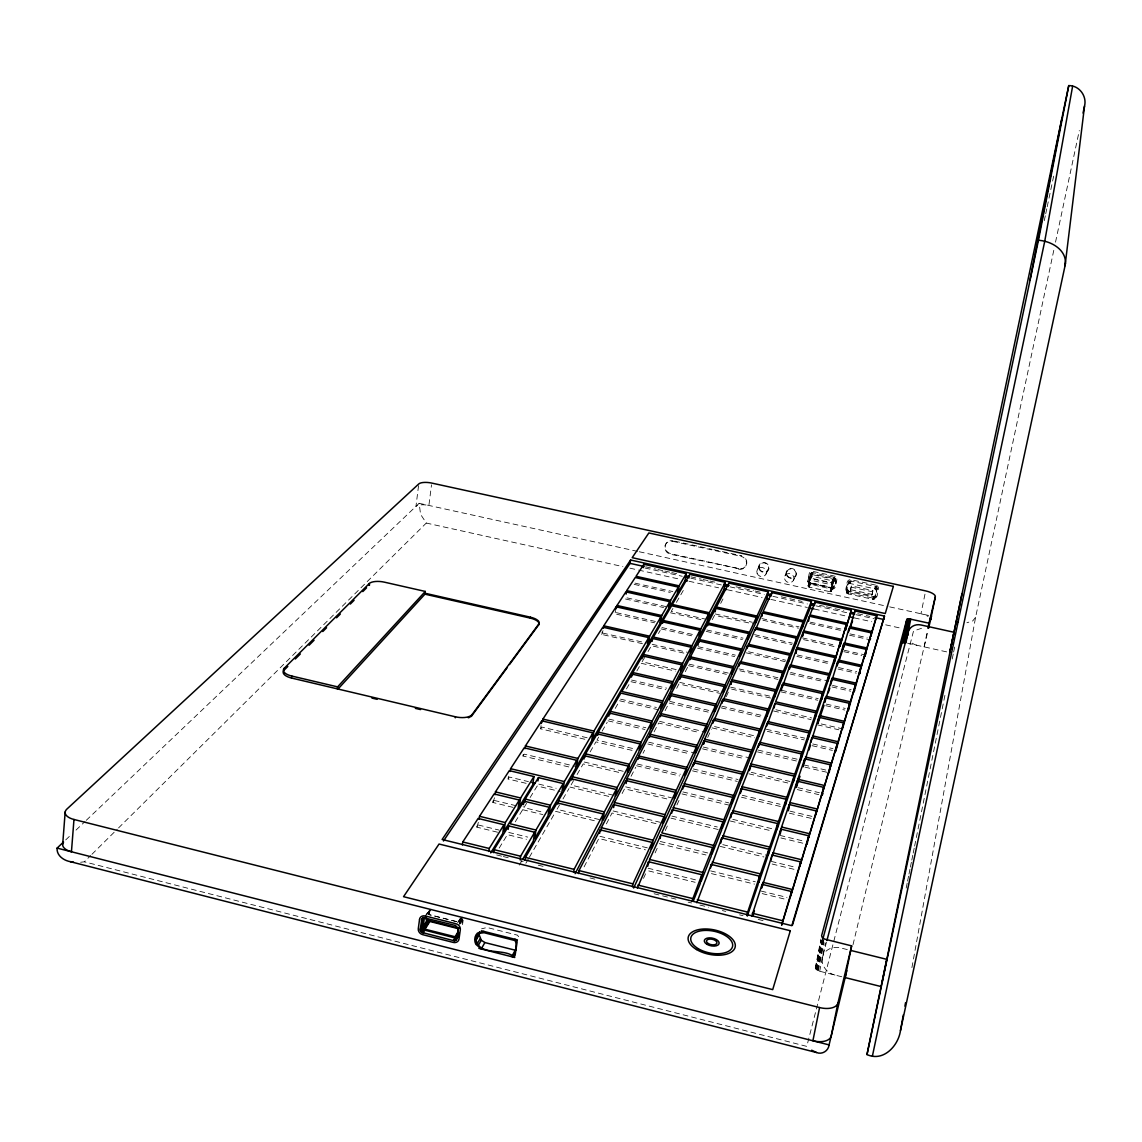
<?xml version="1.0" encoding="UTF-8"?>
<svg xmlns="http://www.w3.org/2000/svg" width="1142" height="1142" viewBox="0 0 1142 1142"><rect width="100%" height="100%" fill="white"/><g stroke="black" fill="none" stroke-linecap="round" stroke-linejoin="round"><path stroke-width="0.75" stroke-dasharray="5 3.75" d="M518.611 936.697L517.469 935.17L487.077 927.49L481.567 928.817M841.768 976.753L819.685 971.242L815.417 968.445L822.211 941.508M831.747 587.402L831.961 583.262L810.963 578.594L809.764 579.337L809.178 582.449L831.747 587.402L832.661 585.032L810.149 580.093L808.879 582.962L809.935 584.133L831.462 589.001A3.554 3.298 22.8 0 0 835.544 586.503L836.786 579.993A3.554 3.312 22.7 0 0 835.587 576.796M832.789 587.573L831.262 588.116L810.791 583.619C807.679 582.363 809.093 574.569 812.462 574.669L832.961 579.151C836.372 581.035 833.432 591.071 829.891 591.684L809.335 587.159C805.738 586.146 808.707 572.042 813.033 572.727L833.603 577.238C837.671 578.666 835.973 588.044 831.619 587.702L810.22 582.848L809.278 580.65L810.777 573.512M831.619 587.702L831.162 588.887C835.53 589.229 837.229 579.836 833.16 578.409L812.562 573.898L810.178 574.869M846.408 592.027L847.678 585.018L849.348 583.376L874.529 588.73C878.641 590.186 876.842 599.607 872.459 599.25L848.249 593.926C844.209 592.898 846.864 580.393 851.133 581.064L876.171 586.702L877.113 588.915L874.758 598.479M847.293 589.001L849.106 591.542L873.245 596.852L875.857 595.268M637.536 551.372L419.157 503.308L420.57 514.343L426.294 523.05L622.918 566.618M418.557 485.65L415.959 506.363A10.349 3.569 6.9 0 1 428.892 505.449L431.519 484.808M428.664 914.556L429.278 910.103M429.72 911.773L429.321 914.713L462.096 923.007L462.51 920.052L460.255 923.878M462.539 924.649L463.167 920.195M497.541 832.218L476.885 827.165L477.299 824.267M476.885 827.165L478.912 820.655M513.029 807.38L492.873 802.483L493.287 799.643M492.873 802.483L494.614 797.587M526.134 783.341L508.09 779.001L508.49 776.217M568.759 766.924L522.979 756.018L523.379 753.292M515.242 821.84L522.665 809.707L523.179 806.281M584.847 739.259L540.594 728.824L541.18 724.827M642.475 643.703L601.72 634.438L602.091 632.026M601.72 634.438L603.005 630.627M615.21 612.712L615.581 610.356M911.916 967.617L975.596 617.265L1054.037 249.142M810.149 580.093L811.434 576.21L832.861 580.907L831.433 591.142M850.276 590.871L851.418 585.903L872.888 590.6L872.145 594.397L871.746 595.596L850.276 590.871L851.418 585.903M871.746 595.596L872.888 590.6M815.288 968.073L820.941 939.067M815.417 968.445L821.055 940.137M815.631 968.83L821.269 940.508M815.916 969.201L821.569 940.88M816.287 969.572L821.94 941.236M816.73 969.929L822.711 939.923M817.229 970.257L823.225 940.237M817.786 970.557L823.782 940.537M818.386 970.828L824.053 942.478M819.685 971.242L825.352 942.892M906.177 888.076L907.233 882.837M907.576 881.082L908.632 875.843M908.989 874.087L910.046 868.848M910.388 867.092L911.444 861.853M911.801 860.097L912.858 854.858M913.2 853.103L914.257 847.864M914.614 846.108L945.547 692.223M952.228 658.991L953.284 653.752M953.627 651.996L954.683 646.757M924.977 594.168L920.966 613.768A10.806 3.84 12.2 0 1 928.132 616.494M924.135 646.872L927.618 629.956M1044.259 220.706L1045.373 215.467M1045.729 213.725L1046.843 208.486M1047.214 206.745L1054.194 173.57M1055.522 242.161L1079.318 130.502M853.017 944.691L928.175 629.956M834.945 975.054A15.845 13.804 21.9 0 1 822.397 957.667L826.465 942.221M873.93 599.15L874.701 596.738M876.342 591.299L877.113 588.915M874.172 599.022L874.943 596.609M874.387 598.865L875.357 596.281M872.459 599.25L873.245 596.852M875.628 589.258L876.399 586.874M875.843 589.443L876.599 587.074M876.014 589.672L876.785 587.288M873.159 599.322L873.93 596.909M876.157 589.9L876.928 587.53M873.402 599.293L874.172 596.895M876.342 590.414L877.027 587.773M873.673 599.236L874.444 596.838M876.385 590.642L877.142 588.258M874.529 588.73L875.3 586.36M875.2 588.972L875.971 586.588M875.414 589.086L876.171 586.702M847.592 593.697L848.449 591.313M848.249 593.926L849.106 591.542M975.596 617.265L972.756 620.92L966.903 622.747M846.522 592.512L847.378 590.128M846.636 592.769L847.492 590.385M846.779 592.998L847.635 590.614M850.276 583.419L851.133 581.064M846.95 593.212L847.807 590.828M847.164 593.412L848.006 591.028M847.378 593.583L848.235 591.199M848.163 584.005L849.02 581.635M848.363 583.819L849.205 581.464M848.577 583.662L849.434 581.307M848.82 583.533L849.677 581.178M849.077 583.434L849.933 581.078M849.348 583.376L850.205 581.021M846.45 592.255L847.307 589.872M849.591 583.362L850.433 581.007M847.678 585.018L848.849 581.849M831.162 591.456L832.961 587.074M832.618 588.772L833.06 587.602M832.861 588.658L833.517 587.316M833.26 588.316L834.202 586.132M834.174 580.293L832.803 584.361L834.117 580.05M834.459 579.122L834.902 577.952M829.891 591.684L831.262 588.116M834.631 579.337L835.073 578.166M834.773 579.565L835.216 578.394M830.448 591.742L831.819 588.173L830.719 591.699M834.888 579.822L835.33 578.651M835.002 580.293L835.416 578.908M831.033 591.556L832.304 587.773M834.973 580.95L835.416 579.779M832.09 588.929L832.532 587.745M831.49 583.091L832.404 580.736M831.961 583.262L833.489 579.337M833.817 578.637L834.274 577.467M832.232 583.505L833.717 579.494M834.031 578.751L834.474 577.581M832.332 583.705L833.846 579.608M832.347 584.29L833.96 579.751M834.245 578.923L834.702 577.752M811.091 574.997L809.307 579.208L811.02 578.166L831.604 582.677L832.961 579.151M833.16 578.409L833.603 577.238M808.45 586.702L809.906 583.162M808.707 586.931L810.22 582.848M808.807 586.974L810.42 582.962M809.335 587.159L810.791 583.619M810.592 584.376L811.077 583.191M808.879 582.962L809.25 581.307M810.463 578.551L811.32 576.239M812.562 573.898L813.033 572.727M808.136 585.489L809.607 581.949M810.963 578.594L812.462 574.669M808.122 586.017L809.621 582.263M808.179 586.274L809.592 582.577M808.336 586.574L809.992 582.677M810.877 574.126L811.348 572.97M811.106 574.012L811.591 572.841M811.362 573.912L811.848 572.756M809.749 578.394L811.334 574.797M811.634 573.855L812.119 572.699M809.764 579.337L811.491 574.712M811.862 573.826L812.347 572.67M809.278 580.65L808.793 582.706M810.149 578.666L811.905 574.612M809.978 575.482L811.134 573.127M793.562 580.207A4.825 4.482 25.5 0 0 788.822 573.527A4.825 4.482 25.5 0 0 785.353 580.464A4.825 4.482 25.5 0 0 793.562 580.207L795.603 575.539A4.782 4.454 25.4 0 0 790.892 568.902A4.782 4.454 25.4 0 0 787.438 575.796A4.782 4.454 25.4 0 0 795.603 575.539M784.925 575.925L787.009 571.3M643.503 878.369L647.071 870.532M655.108 852.874L658.62 845.194M665.258 830.591L667.385 825.923M676.92 804.996L679.09 800.242M707.683 737.475L711.323 729.481M726.269 696.663L729.895 688.697M765.982 574.169L768.195 569.558M757.26 569.844L759.516 565.247M584.09 866.892L598.822 838.499L645.473 849.848M606.388 823.896L612.026 813.018L657.535 823.996M622.119 793.547L624.574 788.808L668.827 799.386M631.055 776.303L635.737 767.281M643.003 753.249L644.616 750.166M654.081 731.879L658.663 723.043L699.603 732.579M665.087 710.667L669.026 703.044L708.882 712.265M676.678 688.312L678.933 683.944L719.617 693.294M685.257 671.739L687.627 667.185M712.251 619.692L714.535 615.267L753.434 623.975M720.688 603.404L723.029 598.879M738.788 568.63L670.911 553.713A6.98 6.481 32.9 0 1 665.229 545.776A6.98 6.481 32.9 0 1 673.038 540.794L672.695 541.337A6.98 6.481 32.9 0 0 664.872 546.333A6.98 6.481 32.9 0 0 670.554 554.27L738.788 568.63A7.023 6.538 28.7 0 0 744.327 557.282M738.503 569.201A7.038 6.538 28.7 0 0 746.468 564.219A7.038 6.538 28.7 0 0 740.773 556.24L741.072 555.669A7.023 6.538 28.7 0 1 742.8 556.282M525.877 863.266L528.518 858.698M529.403 857.171L555.811 811.391L596.766 821.298M559.58 804.867L557.01 809.321L601.277 820.027M563.006 798.929L569.002 788.537M573.612 780.543L571 785.082L614.139 795.432M577.095 774.504L583.205 763.912L622.047 773.148M590.114 751.95L595.924 741.872L633.682 750.765M598.665 737.118L596.966 740.073L634.638 748.952M602.091 731.208L607.201 722.329M615.224 708.44L618.75 702.316M626.473 688.926L630.698 681.617L665.815 689.711M636.879 670.911L640.391 664.815M644.659 657.407L642.132 661.789L676.25 669.597M648.042 651.568L651.411 645.73L684.872 653.338M658.449 633.524L660.219 630.441M672.938 608.429L671.182 611.455L706.413 619.349M676.421 602.376L683.416 590.271M519.282 865.122L521.923 860.597M462.567 919.11L460.226 922.979L462.596 919.239M462.125 917.097L458.998 922.251L428.336 914.414L429.963 911.858M459.255 922.479L462.253 917.212M459.455 922.75L462.496 917.454M459.598 923.079L462.653 917.74M458.57 925.334L462.481 918.867M457.614 922.679L459.969 918.81M458.285 921.979L461.411 916.826M499.168 848.106L507.405 834.645L526.419 839.299M526.59 803.311L523.935 807.637L542.464 812.119M530.116 797.53L537.183 785.996L560.251 791.549M424.753 916.769L429.021 910.231M425.167 916.498L428.821 911.202M427.408 913.714L430.306 909.446M427.465 914.128L430.705 909.246M428.45 913.043L430.905 909.218M428.364 913.8L430.006 911.245M508.09 779.001L509.361 777.045L528.418 781.628M522.979 756.018L524.178 754.148L574.954 766.239M540.594 728.824L541.722 727.069L587.602 737.875M80.639 862.253L84.337 861.81L90.675 855.544M91.945 854.287L117.269 829.192M118.54 827.936L426.294 523.05M65.708 839.912L69.562 836.229M76 830.106L85.022 821.512M86.307 820.284L419.157 503.308M921.537 628.3L913.529 630.998L806.78 1046.386L84.337 861.81M674.736 541.165L712.165 549.345M713.864 549.716L741.072 555.669M875.643 585.104L851.29 579.779A3.554 3.312 21.6 0 0 847.178 582.277L845.937 588.787A3.554 3.312 21.7 0 0 848.763 592.798L873.073 598.137A3.569 3.312 20.2 0 0 877.199 595.653L878.483 589.129A3.569 3.326 20.1 0 0 876.528 585.403M672.695 541.337L740.773 556.24M851.004 587.088L872.502 591.799M850.69 589.686L872.145 594.397M639.277 551.757L887.934 606.488M889.675 606.873L931.487 616.08M645.715 566.832L656.136 569.144M657.878 569.53L663.088 570.672M664.83 571.057L670.04 572.213M671.782 572.599L678.733 574.14M690.896 576.824L701.316 579.137M703.058 579.522L708.268 580.664M710.01 581.05L715.22 582.206M736.076 586.817L753.463 590.671M755.19 591.056L760.415 592.198M781.271 596.809L802.127 601.434M819.499 605.274L824.71 606.431M826.451 606.816L843.824 610.656M857.728 613.725L869.904 616.423M645.03 568.031L682.288 576.282M690.91 578.195L721.359 584.932M730.024 586.845L764.212 594.411M772.934 596.338L807.365 603.961M816.145 605.902L847.193 612.769M855.958 614.71L874.444 618.807M629.884 568.159L636.851 569.701M638.592 570.086L680.346 579.337M689.054 581.264L718.632 587.816M727.326 589.743L762.128 597.466M770.836 599.393L807.38 607.487M814.332 609.029L845.665 615.966M854.359 617.893L871.76 621.748M885.678 624.831L901.338 628.3M907.59 643.189L947.96 652.168M634.952 583.134L672.781 591.556M810.377 622.19L842.154 629.271M634.153 584.361L670.325 592.427M809.864 623.503L841.683 630.598M849.991 633.881L867.121 637.707M849.548 635.223L870.133 639.82M761.857 618.564L799.015 626.858M762.942 620.249L798.472 628.186M715.22 613.953L752.364 622.262M666.043 606.616L625.602 597.552L624.774 598.836L663.588 607.53M802.369 637.893L836.486 645.53M803.54 639.634L834.302 646.529M844.352 650.283L865.436 655.008M670.425 612.769L702.344 619.935M843.881 651.682L861.753 655.694M754.519 634.638L792.434 643.16M755.633 636.408L791.877 644.545M706.898 629.999L743.071 638.15M706.184 631.369L742.428 639.534M655.38 621.448L615.895 612.555L615.024 613.882L654.58 622.804M797.444 655.008L830.748 662.517M796.888 656.436L830.248 663.959M661.903 627.543L694.422 634.881M838.542 667.57L856.757 671.682M661.118 628.914L693.679 636.265M838.042 669.041L856.3 673.152M748.581 651.797L785.725 660.19M746.24 652.839L785.139 661.632M698.233 646.729L735.362 655.137M697.491 648.156L734.677 656.579M790.592 672.481L828.007 680.96M790.021 673.966L824.081 681.703M602.619 633.039L646.7 643.046M652.225 644.302L687.313 652.268M832.532 685.443L851.133 689.668M832.018 686.97L850.662 691.195M738.931 668.898L778.573 677.905M739.973 670.782L777.959 679.419M689.183 664.173L728.81 673.209M688.412 665.658L726.383 674.322M781.728 690.31L818.186 698.647M781.114 691.866L817.786 700.26M826.266 704.1L845.266 708.44M641.276 663.288L675.45 671.096M825.737 705.685L844.766 710.038M730.609 687.141L774.619 697.234M731.594 689.097L770.593 698.033M679.747 682.388L718.661 691.324M775.918 709.753L811.634 717.961M773.591 710.981L811.063 719.603M631.597 680.061L666.657 688.141M821.241 723.942L842.668 728.882M817.387 724.842L838.856 729.795M721.915 706.227L761.7 715.406M721.173 707.854L762.77 717.447M669.869 701.416L711.38 711.023M766.382 729.267L804.767 738.16M767.381 731.351L804.168 739.888M620.577 699.161L656.407 707.469M812.733 743.956L832.961 748.652M619.635 700.788L660.661 710.31M812.148 745.697L832.418 750.408M714.535 726.569L755.404 736.062M712.051 727.882L754.705 737.789M659.548 721.344L703.815 731.651M758.174 750.108L797.43 759.273M757.474 751.893L796.816 761.086M609.043 719.146L645.887 727.754M803.84 764.912L826.251 770.151M608.058 720.845L644.959 729.481M804.953 767.138L829.135 772.791M703.315 747.068L750.351 758.074M702.501 748.852L744.57 758.702M648.742 742.2L695.749 753.235M647.814 743.984L689.868 753.863M751.25 772.349L789.893 781.442M748.838 773.819L789.236 783.326M797.93 787.666L819.428 792.734M797.273 789.579L818.828 794.661M693.337 768.966L738.032 779.515M692.48 770.836L737.275 781.413M637.407 764.069L680.361 774.233M636.522 765.768L679.547 775.96M742.271 795.275L780.1 804.253M741.501 797.23L781.142 806.637M584.29 762.028L626.43 772.049M790.021 811.163L812.048 816.402M789.35 813.175L814.817 819.228M682.873 791.934L728.753 802.869M681.974 793.904L729.652 805.267M625.588 786.838L671.453 797.787M732.764 819.342L773.491 829.078M730.266 820.984L772.763 831.176M779.986 835.43L804.496 841.311M569.858 787.052L609.628 796.602M780.9 837.942L803.84 843.438M538.81 784.126L556.14 788.28M671.881 816.087L717.319 826.994M670.939 818.143L718.161 829.506M613.097 810.948L660.19 822.297M722.786 844.637L768.066 855.586M720.245 846.408L763.955 856.971M771.207 861.396L796.345 867.477M772.135 864.023L795.646 869.719M494.215 800.428L517.683 806.109M660.304 841.483L708.625 853.188M522.665 809.707L542.921 814.617M659.319 843.653L705.999 854.987M599.95 836.315L648.228 848.063M710.61 870.889L755.347 881.795M711.437 873.601L754.534 884.108M761.157 891.074L787.009 897.398M762.185 893.586L786.353 899.496M478.298 825.009L498.897 830.048M508.747 832.447L527.718 837.1M648.114 868.234L696.078 879.968M648.784 870.946L695.135 882.295M496.713 854.944L501.695 856.172M503.351 856.571L509.989 858.213M519.953 860.668L523.179 861.468M538.196 865.165L544.891 866.821M590.057 877.955L596.795 879.626M654.123 893.758L669.44 897.526M671.139 897.955L677.934 899.625M688.141 902.151L691.552 902.979M699.96 905.064L708.568 907.176M722.344 910.574L725.784 911.43M739.559 914.828L742.999 915.67M758.16 919.41L764.869 921.066M847.307 949.587L840.455 947.889A15.845 13.804 21.9 0 0 822.397 957.667M831.604 582.677L832.818 583.733M810.749 584.447A3.54 3.298 24.1 0 1 807.908 580.436L809.121 573.941A3.54 3.298 24.1 0 1 813.19 571.443L833.946 575.982A3.554 3.312 22.7 0 1 835.216 576.524M916.84 645.244A11.22 10.335 17.7 0 1 909.731 640.562M758.973 568.859A5.282 4.911 27.2 0 0 767.867 570.814A5.282 4.911 27.2 0 0 764.74 562.535A5.282 4.911 27.2 0 0 758.973 568.859M759.387 568.73A4.839 4.497 27.2 0 0 767.524 570.529A4.839 4.497 27.2 0 0 764.655 562.949A4.839 4.497 27.2 0 0 759.387 568.73M757.117 573.341A4.868 4.525 27.2 0 0 765.326 575.14A4.868 4.525 27.2 0 0 762.428 567.517A4.868 4.525 27.2 0 0 757.117 573.341M787.024 576.053A5.296 4.925 25.4 0 0 796.06 575.768A5.296 4.925 25.4 0 0 790.835 568.416A5.296 4.925 25.4 0 0 787.024 576.053"/><path stroke-width="1.5" d="M62.71 844.066L65.18 811.933M930.13 618.193A10.806 3.84 12.2 0 1 930.587 619.806L935.327 596.823A10.849 3.74 12.1 0 0 925.648 590.899L431.747 483.08A10.378 3.483 7 0 0 418.786 483.923L66.893 809.078A16.045 7.666 0.9 0 0 73.973 819.485L71.446 851.761A15.974 7.837 0.6 0 1 63.581 842.068M338.432 688.569L424.938 594.168L425.281 591.442L384.326 582.149A11.905 4.539 6.2 0 0 369.28 583.533L284.287 668.213L284.058 670.197L287.813 666.457M425.052 593.255L530.473 617.208A11.977 4.682 8 0 1 538.796 623.975L472.089 714.564A13.376 5.824 7 0 1 455.43 716.805L291.567 678.048L291.781 676.05A13.319 5.61 4.9 0 1 284.287 668.213M337.347 688.883L337.589 686.87L425.281 591.442M369.28 583.533L369.066 585.346A11.905 4.554 6.2 0 1 369.68 584.861M907.833 635.409A11.22 10.335 17.7 0 1 921.009 624.974L953.97 632.254L949.701 652.553L1068.755 85.593C1079.247 85.422 1087.084 96.114 1084.529 106.078L1065.058 265.701L900.453 1030.684C898.34 1045.886 883.251 1062.131 866.992 1054.566L886.72 959.323L850.719 950.429M1065.443 263.16L1065.058 265.701C1068.07 250.64 1051.525 240.919 1038.449 240.32L866.992 1054.566M420.285 929.103L421.769 919.11L423.796 917.711L455.487 925.505L458.299 928.36L457.014 938.424L455.801 940.323L453.36 940.565L422.126 932.5L420.285 929.103L421.94 926.49L423.182 917.411L421.512 919.981M458.47 927.961L457.414 935.426L455.844 936.94L424.981 929.203L423.14 927.49L424.353 917.768M426.451 916.883L426.052 919.838L458.97 928.175M455.287 717.804L455.43 716.805M470.518 716.819A13.376 5.824 7 0 0 471.946 715.563L472.089 714.564M462.367 844.937L462.781 841.968L478.127 818.443L503.979 824.752L502.708 833.489L490.703 852.903M479.112 819.199L479.526 816.287L494.101 793.947L519.339 800.042L518.068 808.593L504.05 831.305L505.321 822.583L519.339 800.042M495.028 794.746L495.442 791.891L509.303 770.636L533.942 776.546L532.7 784.925L519.353 806.523L520.624 797.987L533.942 776.546M488.79 851.447L489.219 848.477L503.979 824.752M476.114 940.152L476.557 937.097L479.626 931.843L479.183 934.884L476.114 940.152C479.026 955.34 502.509 948.802 512.301 955.597C515.442 956.311 517.669 941.408 514.585 940.451L484.051 932.728L479.954 933.228L476.557 937.097M493.615 852.631L494.043 849.662L508.69 825.894L534.656 832.232L533.343 840.983L522.793 859.098M509.475 664.558L538.667 624.888A11.977 4.696 8 0 0 530.345 618.122L530.473 617.208M510.16 771.478L510.574 768.694L524.178 747.824L576.81 760.329L575.539 768.537L563.063 789.95L564.362 781.571L576.81 760.329M508.176 829.392L508.69 825.894M538.667 624.888L538.796 623.975M524.977 748.709L525.391 745.969L541.779 720.83L592.912 732.864L591.656 740.858L576.639 766.639L577.923 758.445L592.912 732.864M523.421 804.582L523.935 801.156L549.288 807.28L547.974 815.845L534.627 838.785L535.941 830.048L549.288 807.28M524.706 802.512L525.206 799.086L538.439 777.616L563.206 783.555L561.907 791.948L549.202 813.761L550.515 805.21L563.206 783.555M520.167 859.184L520.609 856.2L534.656 832.232M541.379 723.5L541.779 720.83M542.521 721.758L542.921 719.089L602.848 627.201L648.756 637.607L647.571 644.859L592.698 739.074L593.954 731.094L648.756 637.607M525.006 860.369L525.463 857.399L557.125 802.869L603.262 814.003L601.877 822.54L575.111 873.673M537.939 780.971L538.439 777.616M557.796 804.211L558.324 800.799L571.157 778.716L616.18 789.479L614.824 797.844L602.99 820.427L604.361 811.905L616.18 789.479M571.771 780.086L572.285 776.76L584.49 755.747L628.457 766.168L627.115 774.347L615.866 795.831L617.222 787.495L628.457 766.168M603.376 628.214L603.761 625.802L616.138 606.816L660.904 616.88L659.733 623.96L648.399 643.431L649.584 636.194L660.904 616.88M583.976 759.016L584.49 755.747M585.061 757.146L585.575 753.877L597.195 733.863L640.162 743.97L638.835 751.978L628.114 772.449L629.456 764.269L640.162 743.97M573.612 872.36L574.083 869.362L603.262 814.003M615.766 609.171L616.138 606.816M616.637 607.844L617.008 605.488L625.873 591.884L669.812 601.706L668.641 608.672L660.533 622.618L661.703 615.538L669.812 601.706M597.723 735.291L598.222 732.093L609.314 713.008L651.311 722.8L649.998 730.666L639.777 750.166L641.105 742.172L651.311 722.8M578.494 873.559L578.98 870.575L600.207 829.849L652.125 842.439L650.654 851.104L633.653 888.019M443.481 840.997L630.07 563.377L630.598 560.008L884.479 616.095L792.491 925.077M626.159 594.083L626.715 590.614L635.237 577.524L678.362 587.102L677.22 593.954L669.412 607.373L670.568 600.407L678.362 587.102M608.814 716.148L609.314 713.008M609.799 714.449L610.299 711.323L620.877 693.108L661.946 702.615L660.661 710.31L650.911 728.924L652.21 721.087L661.946 702.615M599.65 833.303L600.207 829.849M600.778 831.148L601.334 827.693L613.397 804.553L664.044 816.73L662.588 825.209L651.682 848.906L653.153 840.241L664.044 816.73M643.331 567.66L643.874 564.291L686.242 573.655L685.114 580.393L677.948 592.698L679.09 585.86L686.242 573.655M631.426 677.092L631.926 674.08L672.11 683.316L670.839 690.867L661.518 708.654L662.803 700.974L672.11 683.316M632.325 675.55L632.811 672.538L642.489 655.893L681.831 664.872L680.575 672.281L671.667 689.283L672.938 681.745L681.831 664.872M613.639 807.58L614.467 802.498L625.93 780.528L675.365 792.305L673.937 800.599L663.559 823.111L665.001 814.646L675.365 792.305M642.004 658.848L642.489 655.893M642.86 657.364L643.346 654.409L652.596 638.478L691.138 647.214L689.896 654.48L681.36 670.768L682.616 663.374L691.138 647.214M626.13 783.54L626.944 778.573L637.864 757.66L686.128 769.066L684.715 777.188L674.851 798.601L676.278 790.321L686.128 769.066M652.125 641.376L652.596 638.478M638.207 759.202L638.735 755.961L649.141 736.033L696.306 747.082L694.921 755.048L685.514 775.461L686.927 767.338L696.306 747.082M662.617 623.275L663.088 620.42L671.596 605.774L708.597 614.053L707.398 621.062M649.527 737.432L650.055 734.263L659.976 715.249L706.084 725.969L704.714 733.778L695.749 753.235L697.134 745.283L706.084 725.969M660.333 716.676L660.847 713.564L670.325 695.407L715.42 705.813L714.078 713.479L705.513 732.051L706.884 724.256L715.42 705.813M632.44 886.849L632.939 883.865L652.125 842.439M637.364 888.062L648.57 861.725L701.859 874.743L700.289 883.565L693.294 901.095M669.54 699.989L670.325 695.407M670.639 696.848L671.168 693.794L680.204 676.449L724.342 686.556L723.014 694.065L714.835 711.823L716.177 704.186L724.342 686.556M647.814 866.121L648.57 861.725M679.704 679.447L680.204 676.449M649.013 862.967L649.612 859.455L660.79 835.045L712.736 847.621L711.195 856.243L701.217 881.224L702.787 872.431L712.736 847.621M680.504 677.905L681.017 674.908L689.668 658.306L732.878 668.141L731.565 675.507L723.742 692.495L725.07 685L732.878 668.141M691.895 645.772L690.653 653.024L698.833 637.422L700.046 630.284L662.289 621.79L653.424 637.05L691.895 645.772L700.046 630.284M689.939 659.762L690.439 656.836L698.733 640.933L741.044 650.497L739.759 657.735L732.265 673.994L733.564 666.643L741.044 650.497M660.19 838.485L660.79 835.045M697.99 645.259L698.733 640.933M725.327 582.306L700.774 628.914L699.546 636.037L724.156 589.058L725.327 582.306L689.782 574.44L672.352 604.475L709.296 612.74L708.083 619.735M698.975 642.404L699.461 639.52L707.412 624.289L748.881 633.596L747.61 640.691L740.416 656.279L741.715 649.07L748.881 633.596M671.796 813.09L672.381 809.721L723.057 821.869L721.53 830.32L712.066 854.03L713.622 845.423L723.057 821.869M672.738 811.034L673.323 807.679L683.401 785.653L732.864 797.416L731.365 805.667L722.372 828.207L723.885 819.785L732.864 797.416M707.626 625.759L708.111 622.932L715.734 608.315L756.389 617.379L755.133 624.346L748.238 639.306L749.509 632.225L756.389 617.379M682.83 788.965L683.401 785.653M683.73 786.995L684.301 783.712L693.893 762.756L742.186 774.133L740.715 782.227L732.165 803.668L733.649 795.432L742.186 774.133M715.135 611.798L715.734 608.315M693.337 765.982L693.893 762.756M694.179 764.126L694.75 760.9L703.886 740.93L751.079 751.964L749.623 759.887L741.472 780.329L742.942 772.249L751.079 751.964M703.329 744.099L703.886 740.93M703.872 743.899L704.7 739.159L713.422 720.117L759.544 730.823L758.117 738.588L750.351 758.074L751.793 750.166L759.544 730.823M712.879 723.229L713.422 720.117M713.65 721.53L722.529 700.246L767.638 710.638L766.239 718.247L758.816 736.861L760.229 729.096L767.638 710.638M721.987 703.286L722.529 700.246M722.729 701.659L731.223 681.246L775.375 691.338L773.991 698.804L766.896 716.591L768.295 708.996L775.375 691.338M691.809 901.481L701.859 874.743M730.694 684.229L731.223 681.246M731.137 684.172L731.936 679.704L739.545 663.059L782.77 672.881L781.413 680.204L774.619 697.234L776.003 689.768L782.77 672.881M696.791 902.708L711.28 864.437L759.63 876.199L757.988 884.95L747.296 916.098M739.031 666L739.545 663.059M739.702 664.516L747.525 645.658L789.85 655.208L788.522 662.403L782.013 678.691L783.369 671.382L789.85 655.208M747.011 648.528L747.525 645.658M747.653 647.1L755.176 628.957L796.645 638.264L795.332 645.33L789.093 660.947L790.435 653.766L796.645 638.264M710.652 867.934L711.28 864.437M711.552 865.65L721.787 837.857L768.923 849.22L767.31 857.785L758.788 882.638L760.415 873.887L768.923 849.22M757.003 616.066L755.747 623.018L767.024 598.551L768.238 591.784L728.896 583.091L716.419 607.016L757.003 616.066L768.238 591.784M755.29 630.427L762.499 612.954L803.154 622.005L801.855 628.942L795.888 643.931L797.202 636.879L803.154 622.005M1072.609 86.264L1044.687 241.504L872.431 1055.95M720.873 842.982L721.787 837.857M761.885 616.409L762.499 612.954M722.029 839.113L731.779 812.619L777.745 823.596L776.16 831.99L768.066 855.586L769.679 847.036L777.745 823.596M730.866 817.643L731.779 812.619M811.448 601.334L803.697 620.677L802.398 627.615L810.178 608.115L811.448 601.334L771.835 592.584L771.221 595.967L767.638 595.168M731.979 813.918L741.272 788.637L786.139 799.257L784.583 807.465L776.888 829.891L778.459 821.526L786.139 799.257M740.373 793.547L741.272 788.637M741.144 791.592L742.043 786.681L750.308 765.797L794.118 776.089L792.591 784.126L785.268 805.467L786.824 797.287L794.118 776.089M749.423 770.607L750.308 765.797M750.166 768.752L751.036 763.941L758.916 744.027L801.727 754.006L800.228 761.885L793.247 782.227L794.775 774.205L801.727 754.006M900.453 1030.684L903.322 1014.91M904.907 1006.159L905.549 1002.647M758.345 747.168L758.916 744.027M759.045 745.398L767.138 723.257L808.993 732.936L807.508 740.658L800.856 760.072L802.355 752.207L808.993 732.936M766.567 726.341L767.138 723.257M767.238 724.656L774.975 703.429L815.916 712.822L814.474 720.388L808.108 738.931L809.578 731.223L815.916 712.822M774.148 707.954L774.975 703.429M781.385 690.396L782.484 684.458L822.54 693.594L821.127 701.017L815.031 718.746L816.487 711.18L822.54 693.594M782.27 687.356L789.664 666.3L828.892 675.193L827.479 682.473L821.655 699.446L823.082 692.023L828.892 675.193M789.122 669.212L789.664 666.3M789.436 669.183L796.545 648.913L834.959 657.564L833.589 664.715L828.007 680.96L829.406 673.694L834.959 657.564M746.725 915.013L759.63 876.199M795.746 653.195L796.545 648.913M796.045 653.21L797.102 647.5L803.14 632.24L840.783 640.662L834.074 663.259L840.783 640.662M802.483 635.751L803.14 632.24M802.698 636.137L803.683 630.884L809.478 616.237L846.379 624.446L839.898 646.301L846.379 624.446M751.736 916.255L762.114 884.351L791.506 891.531L790.664 895.942M808.507 621.405L809.478 616.237M851.304 610.142L845.494 630.013L851.304 610.142L815.06 602.134L814.417 605.517L810.806 604.718M761.557 887.291L762.114 884.351M761.714 888.148L772.078 855.015L800.67 861.91L799.828 866.221M771.093 860.169L772.078 855.015M772.178 856.243L780.857 829.135L808.75 835.801L807.922 840.012M779.9 834.174L780.857 829.135M780.3 833.76L781.571 827.036L789.208 804.525L816.416 810.977L815.616 815.102M788.28 809.478L789.208 804.525M788.323 810.763L789.893 802.541L797.159 781.128L823.725 787.366L822.939 791.406M795.931 787.58L797.159 781.128M829.135 772.791L830.677 764.883L804.725 758.83L797.801 779.229L796.274 787.281L800.014 776.217M803.226 766.725L804.725 758.83M804.139 763.327L811.948 737.561L837.314 743.428L836.558 747.311M811.063 742.2L811.948 737.561M811.948 738.917L818.843 717.247L843.653 722.943L835.787 751.179L836.301 748.595M817.672 723.329L818.843 717.247M848.963 707.112L849.705 703.372L825.438 697.833L819.399 715.591L817.943 723.186L823.996 705.285M791.506 891.531L781.628 925.191L876.785 615.781L854.93 610.941L848.62 631.769M824.581 702.316L825.438 697.833M824.824 702.216L831.747 679.262L855.486 684.658L848.235 710.838L848.72 708.354M830.605 685.114L831.747 679.262M831.405 682.131L837.771 661.489L861.039 666.714L860.326 670.311M791.306 893.843L800.67 861.91M836.943 665.786L837.771 661.489M837.157 665.772L843.624 644.274L866.407 649.37L865.008 656.422L865.907 652.667M800.528 863.98L808.75 835.801M842.525 649.912L843.624 644.274M866.136 651.497L871.503 632.896L849.177 627.929L842.725 649.926L844.423 644.902M807.108 844.223L807.651 841.411M808.579 837.885L816.416 810.977M854.93 610.941L854.273 614.339L850.647 613.539M816.244 813.09L823.725 787.366M822.668 792.762L822.14 795.446L822.74 793.519M823.525 789.493L830.677 764.883M830.477 767.01L837.314 743.428M842.396 729.295L849.705 703.372M861.039 666.714L854.045 691.966L854.516 690.439M860.097 671.51L859.612 673.908L860.069 672.438M860.783 668.855L866.407 649.37M1038.449 240.32L1068.755 85.593M870.818 636.351L876.785 615.781M1029.998 279.947L1061.717 119.325M837.942 1003.019A16.645 8.822 14.1 0 1 819.585 1007.558L812.904 1040.776A16.559 9.022 14.3 0 0 831.19 1036.065L837.942 1003.019L851.647 945.876L824.724 939.138L822.24 937.553L821.598 935.726L906.748 619.649L909.789 618.993L929.017 623.189L935.327 596.823M822.668 939.78L901.937 643.331L906.962 619.335M901.937 643.331L907.162 619.221M902.351 642.889L907.405 619.107M902.608 642.775L907.704 619.021M902.908 642.689L908.061 618.964M903.265 642.632L908.447 618.935M903.65 642.589L908.875 618.935M904.064 642.589L909.317 618.95M904.521 642.603L909.789 618.993M910.745 619.164L905.934 642.818L904.978 642.646M845.151 977.595L851.647 945.876M882.138 982.163L961.935 593.897M927.961 628.271L929.017 623.189M1083.044 113.058L1084.529 106.078M63.195 842.296L57.1 848.106C56.458 855.529 63.709 860.511 70.276 861.653L816.473 1052.51C822.069 1054.88 828.464 1050.883 829.078 1044.901L846.807 970.671M928.574 628.257L931.487 616.08L930.273 619.521M826.922 940.508L907.99 632.697M458.599 935.798L458.185 936.94M884.479 616.095L791.834 925.677L442.111 839.498L630.598 560.008M870.133 639.82L870.547 638.464M752.806 915.798L754.434 910.945M808.807 750.208L810.463 745.312M828.221 692.809L829.806 688.141M838.499 662.431L842.254 651.325M849.876 628.771L852.546 620.891M782.484 684.458L775.618 701.816L816.487 711.18M815.06 602.134L809.992 614.938L846.822 623.118M672.381 809.721L661.775 832.889L713.622 845.423M771.835 592.584L763.099 611.641L803.697 620.677M707.997 617.565L708.697 616.237M512.301 955.597L514.471 951.586M481.853 947.86L484.879 942.564L515.613 950.301M478.255 945.49L481.31 940.209L479.183 934.884M631.926 674.08L621.819 691.481L662.803 700.974M477.085 943.92L480.14 938.638M457.014 936.426L458.77 933.528M454.716 940.68L457.385 937.696M455.101 940.608L457.043 937.853M455.801 940.323L457.685 937.482M455.016 936.84L458.156 931.629M453.36 940.565L454.944 937.939L456.286 938.053M455.986 936.925L458.185 933.028M456.215 936.883L458.798 932.9M454.373 940.708L455.958 938.067M456.657 936.711L458.413 933.97M523.935 801.156L510.031 823.725L535.941 830.048M421.826 932.329L423.482 929.716L421.94 926.49M424.196 928.903C431.105 920.538 429.449 915.185 423.14 927.49M422.126 932.5L423.782 929.902L454.944 937.939M424.981 929.203L429.892 921.466L458.07 928.603M423.111 932.871L424.767 930.273M420.356 930.359L422.026 927.761M420.499 930.744L422.155 928.146M423.14 926.719L427.236 920.295M420.684 931.101L422.34 928.503M420.913 931.458L422.569 928.846M423.254 927.861L428.093 919.895M421.184 931.772L422.84 929.174M423.368 928.075L428.293 920.352M423.668 928.489L428.436 920.566M421.484 932.072L423.14 929.46M423.868 928.674L428.778 920.937M420.299 930.045L421.955 927.447M643.874 564.291L636.037 576.31L679.09 585.86M471.946 715.563L507.391 667.399M295.307 658.977L300.317 653.981M309.068 645.244L314.064 640.248M322.815 631.526L326.569 627.772M336.562 617.793L340.316 614.053M350.308 604.061L354.063 600.321M362.813 591.585L366.568 587.845M483.965 931.444L477.47 933.085A11.834 10.164 32.9 0 0 475.843 944.32L481.41 949.016M70.276 861.653L73.545 862.167M956.082 621.491L958.438 622.019M630.07 563.377L643.974 566.446M685.685 575.668L689.154 576.439M723.914 584.133L729.124 585.289M767.367 593.74L770.836 594.511M810.806 603.347L814.289 604.118M850.776 612.198L854.259 612.954M875.115 617.579L883.808 619.492M685.671 577.038L689.226 577.809M724.742 585.675L728.31 586.46M685.114 580.393L687.47 580.921M724.156 589.058L726.526 589.572M767.024 598.551L769.408 599.079M810.178 608.115L813.789 608.914M849.976 616.937L853.616 617.736M849.619 626.587L871.917 631.555M626.715 590.614L670.568 600.407M803.683 630.884L841.254 639.277M844.095 642.889L866.835 647.971M755.79 627.6L797.202 636.879M708.111 622.932L749.509 632.225M617.008 605.488L661.703 615.538M797.102 647.5L835.459 656.122M663.088 620.42L700.774 628.914M838.271 660.033L861.482 665.258M748.181 644.231L790.435 653.766M699.461 639.52L741.715 649.07M790.25 664.83L829.406 673.694M603.761 625.802L649.584 636.194M832.247 677.763L855.958 683.13M740.23 661.589L783.369 671.382M424.938 594.168L530.345 618.122M690.439 656.836L733.564 666.643M783.098 682.916L823.082 692.023M643.346 654.409L682.616 663.374M825.966 696.263L850.19 701.788M731.936 679.704L776.003 689.768M681.017 674.908L725.07 685M632.811 672.538L672.938 681.745M819.399 715.591L844.166 721.287M723.257 698.633L768.295 708.996M671.168 693.794L716.177 704.186M767.795 721.573L809.578 731.223M812.533 735.833L837.857 741.686M714.193 718.432L760.229 729.096M660.847 713.564L706.884 724.256M759.616 742.257L802.355 752.207M610.299 711.323L652.21 721.087M805.353 757.018L831.248 763.056M704.7 739.159L751.793 750.166M650.055 734.263L697.134 745.283M751.036 763.941L794.775 774.205M542.921 719.089L593.954 731.094M598.222 732.093L641.105 742.172M797.801 779.229L824.31 785.453M694.75 760.9L742.942 772.249M638.735 755.961L686.927 767.338M291.781 676.05L337.589 686.87M371.964 698.105L377.16 699.332M415.36 708.368L420.57 709.596M742.043 786.681L786.824 797.287M585.575 753.877L629.456 764.269M789.893 802.541L817.044 808.964M525.391 745.969L577.923 758.445M684.301 783.712L733.649 795.432M626.944 778.573L676.278 790.321M732.593 810.577L778.459 821.526M572.285 776.76L617.222 787.495M781.571 827.036L809.407 833.689M510.574 768.694L564.362 781.571M673.323 807.679L723.885 819.785M531.872 782.456L535.341 783.284M614.467 802.498L665.001 814.646M722.643 835.701L769.679 847.036M558.324 800.799L604.361 811.905M772.82 852.803L801.356 859.683M495.442 791.891L520.624 797.987M525.206 799.086L550.515 805.21M601.334 827.693L653.153 840.241M712.18 862.167L760.415 873.887M762.813 882.295L792.163 889.432M479.526 816.287L505.321 822.583M649.612 859.455L702.787 872.431M462.781 841.968L489.219 848.477M494.043 849.662L520.609 856.2M525.463 857.399L574.083 869.362M578.98 870.575L632.939 883.865M637.878 885.079L692.352 898.483M697.319 899.71L747.282 912.015M752.307 913.257L782.498 920.68M845.18 977.595L880.996 986.531M73.973 819.485L819.585 1007.558M481.396 930.787L517.44 939.909M478.855 948.36L514.785 957.496M57.1 848.106L829.078 1044.901M429.892 921.466L428.992 921.094M816.473 1052.51L811.648 1050.197M481.31 940.209L484.879 942.564M469.505 717.347A13.376 5.824 7 0 1 468.306 717.79M291.567 678.048A13.319 5.624 4.9 0 1 283.53 670.868M514.856 939.252A2.698 2.327 32.1 0 1 517.083 942.25L515.128 955.155A2.698 2.313 32 0 1 512.201 956.839M419.542 919.367L418.286 928.717A5.353 4.582 34.7 0 0 422.726 934.67L453.231 942.421A5.367 4.597 33.8 0 0 458.998 939.052L460.326 929.688A5.382 4.611 33.9 0 0 455.872 923.707L425.267 915.97A5.367 4.597 34.8 0 0 419.542 919.367M790.321 930.744L772.706 989.629L403.54 896.684L439.056 844.024L790.321 930.744M893.372 586.388L885.25 613.539L632.183 557.681L648.856 532.957L893.372 586.388M706.898 944.291A7.551 3.926 11.7 0 0 719.032 943.777A7.551 3.926 11.7 0 0 709.211 937.853A7.551 3.926 11.7 0 0 706.898 944.291M708.311 943.592A5.325 2.769 11.7 0 0 716.876 943.249A5.325 2.769 11.7 0 0 709.953 939.052A5.325 2.769 11.7 0 0 708.311 943.592M696.534 949.53A23.982 12.462 11.7 0 0 734.977 947.76A23.982 12.462 11.7 0 0 703.615 929.003A23.982 12.462 11.7 0 0 696.534 949.53M698.205 948.659A21.313 11.077 11.7 0 0 732.379 947.103A21.313 11.077 11.7 0 0 704.543 930.43A21.313 11.077 11.7 0 0 698.205 948.659"/></g></svg>
